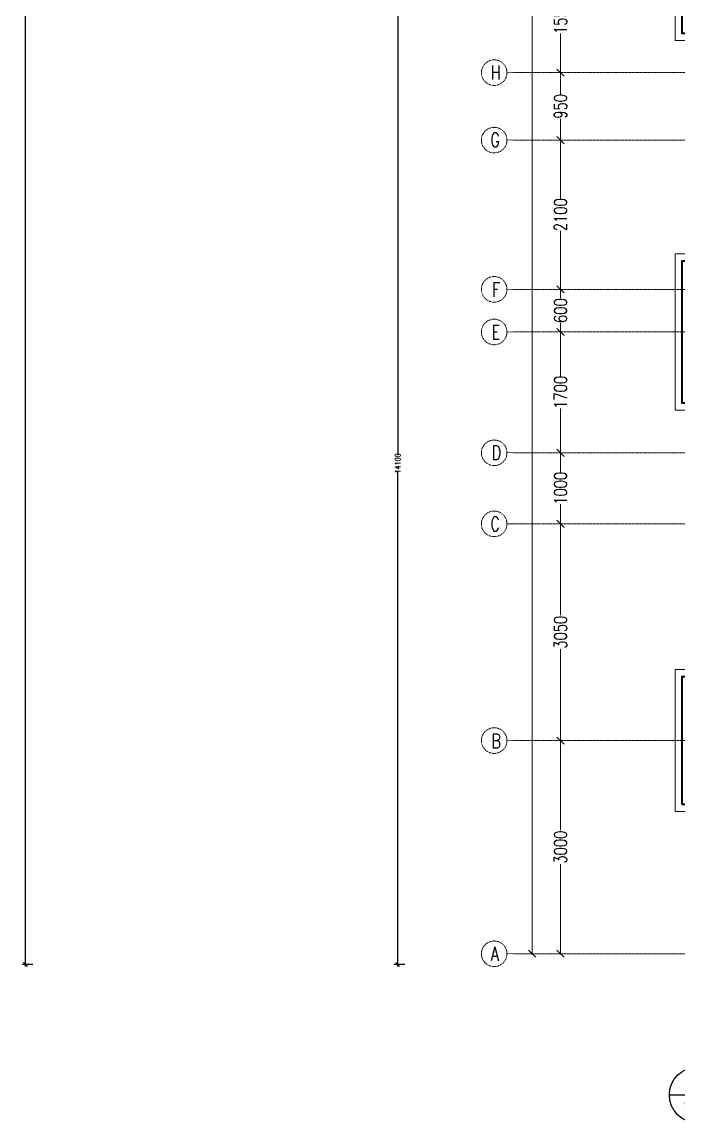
# Model space of a CAD drawing. Header units: millimetres. Extents: x -226110 to 125224, y -84 to 62581.
# Drawn here: x -61298 to -52054, y 2370 to 17864 of the extents above; entities that cross this region are included whole.
import ezdxf
from ezdxf.enums import TextEntityAlignment as Align

# ---------------------------------------------------------------- set-up
doc = ezdxf.new("R2010")
doc.units = ezdxf.units.MM
for name, pattern in [('CENTER', [2, 1.25, -0.25, 0.25, -0.25]), ('CENTER2', [28.575, 19.05, -3.175, 3.175, -3.175]), ('DASHED2', [9.525, 6.35, -3.175]), ('DOT2', [0.125, 0, -0.125]), ('HIDDEN', [0.375, 0.25, -0.125])]:
    doc.linetypes.add(name, pattern=pattern)
for name, color, linetype, lineweight in [('Geo-Dim  Sec & Plan', 250, 'Continuous', 25), ('Geo-DIM-GRID', 144, 'CENTER2', 13), ('Geo-Footing', 22, 'Continuous', 40), ('Geo-Footing inner L', 48, 'Continuous', 20), ('Geo-Footing Name', 7, 'Continuous', 30), ('Geo-Footing Pcc L', 251, 'HIDDEN', 13), ('Geo-GRID', 250, 'CENTER2', 13), ('Geo-Grid L', 250, 'CENTER', 13), ('Geo-Sec Sml', 7, 'Continuous', 25), ('Geo-TEXT', 7, 'Continuous', 30)]:
    doc.layers.add(name, color=color, linetype=linetype, lineweight=lineweight)
doc.layers.add('GEO-TITTLE HEAD', color=206, linetype='Continuous')
doc.styles.add('Geo T Arial', font='arial.ttf', dxfattribs={"width": 0.75})
doc.styles.add('Geo Txt Narr', font='simplex8.shx')
doc.styles.add('ISCOPEUR', font='isocpeur.ttf')
doc.styles.add('simplex', font='simplex.shx', dxfattribs={"width": 0.75})
doc.styles.get("Standard").update_dxf_attribs({"font": 'arial.ttf'})
doc.dimstyles.new('Geo1-30 Dim 100', dxfattribs={"dimtxt": 75, "dimasz": 55, "dimexe": 50, "dimexo": 0.2, "dimgap": 0.1, "dimtad": 0, "dimdec": 0, "dimdsep": 46, "dimtxsty": 'simplex', "dimblk": 'OBLIQUE', "dimcen": 5, "dimdle": 30, "dimclrd": 252, "dimclre": 252, "dimclrt": 34, "dimadec": 0, "dimazin": 0, "dimtfac": 1, "dimtdec": 0, "dimtmove": 0, "dimatfit": 3, "dimfxl": 100, "dimfxlon": 1, "dimlwd": -1, "dimlwe": -1, "dimarcsym": 0})
doc.dimstyles.new('Geo1-50 Dim 100 GRID', dxfattribs={"dimtxt": 125, "dimasz": 50, "dimexe": 0.11, "dimexo": 0.2, "dimgap": 0.1, "dimtad": 0, "dimdec": 0, "dimdsep": 46, "dimtxsty": 'simplex', "dimblk": 'ARCHTICK', "dimcen": 5, "dimdle": 11, "dimclrd": 8, "dimclre": 251, "dimclrt": 142, "dimadec": 0, "dimazin": 0, "dimtfac": 1, "dimtdec": 0, "dimtmove": 0, "dimatfit": 3, "dimldrblk": 'ARCHTICK', "dimfxl": 1, "dimlwd": 15, "dimlwe": 9, "dimarcsym": 0})

# ---------------------------------------------------------------- blocks, each defined once
blk = doc.blocks.new('*U681')
at = {"layer": 'Geo-Footing'}
blk.add_lwpolyline([(-1700, -900), (-1700, 900), (1150, 900), (1150, -900)], close=True, dxfattribs=at)
at = {"layer": 'Geo-Footing inner L', "linetype": 'DOT2', "ltscale": 2}
blk.add_lwpolyline([(-400, -150), (400, -150), (400, 150), (-400, 150)], close=True, dxfattribs=at)
at = {"layer": 'Geo-Footing Pcc L', "linetype": 'DASHED2', "lineweight": 20, "ltscale": 0.3}
blk.add_lwpolyline([(-1800, -1000), (-1800, 1000), (1250, 1000), (1250, -1000)], close=True, dxfattribs=at)
at = {"layer": 'Geo-Footing Name', "style": 'simplex', "width": 0.75}
blk.add_attdef('F6', (1045, -1485), '', height=270, dxfattribs=at)
blk = doc.blocks.new('_Oblique')
at = {"color": 0, "linetype": 'ByBlock', "lineweight": -2}
blk.add_line((-0.5, -0.5), (0.5, 0.5), dxfattribs=at)
blk = doc.blocks.new('*D463')
at = {"layer": 'Geo-DIM-GRID', "color": 8, "linetype": 'Continuous', "lineweight": 15, "transparency": 16777216}
for p, q in [((-11533, 8311), (-11533, 7750)), ((-11533, 6739), (-11533, 7300))]:
    blk.add_line(p, q, dxfattribs=at)
at = {"layer": 'Geo-DIM-GRID', "color": 251, "lineweight": 9, "transparency": 16777216}
for p, q in [((-11533, 8300), (-11533, 8300)), ((-11533, 6750), (-11533, 6750))]:
    blk.add_line(p, q, dxfattribs=at)
at = {"layer": 'Geo-DIM-GRID', "color": 8, "lineweight": 15, "transparency": 16777216, "xscale": 100, "yscale": 100, "zscale": 100}
for p, rotation in [((-11533, 8300), 90), ((-11533, 6750), 270)]:
    blk.add_blockref('_Oblique', p, dxfattribs=dict(at, rotation=rotation))
at = {"layer": 'Geo-DIM-GRID', "color": 142, "transparency": 16777216, "insert": (-11533, 7525), "char_height": 180, "attachment_point": 5, "rotation": 90, "style": 'simplex'}
blk.add_mtext('1550', dxfattribs=at)
blk = doc.blocks.new('_ArchTick')
at = {"color": 0, "linetype": 'ByBlock', "const_width": 0.15}
blk.add_lwpolyline([(-0.5, -0.5), (0.5, 0.5)], dxfattribs=at)
blk = doc.blocks.new('*D464')
at = {"layer": 'Geo-DIM-GRID', "color": 8, "linetype": 'Continuous', "lineweight": 15, "transparency": 16777216}
for p, q in [((-11533, 6761), (-11533, 6449)), ((-11533, 5789), (-11533, 6101))]:
    blk.add_line(p, q, dxfattribs=at)
at = {"layer": 'Geo-DIM-GRID', "color": 251, "lineweight": 9, "transparency": 16777216}
for p, q in [((-11533, 6750), (-11533, 6750)), ((-11533, 5800), (-11533, 5800))]:
    blk.add_line(p, q, dxfattribs=at)
at = {"layer": 'Geo-DIM-GRID', "color": 8, "lineweight": 15, "transparency": 16777216, "xscale": 100, "yscale": 100, "zscale": 100}
for p, rotation in [((-11533, 6750), 90), ((-11533, 5800), 270)]:
    blk.add_blockref('_Oblique', p, dxfattribs=dict(at, rotation=rotation))
at = {"layer": 'Geo-DIM-GRID', "color": 142, "transparency": 16777216, "insert": (-11533, 6275), "char_height": 180, "attachment_point": 5, "rotation": 90, "style": 'simplex'}
blk.add_mtext('950', dxfattribs=at)
blk = doc.blocks.new('*D465')
at = {"layer": 'Geo-DIM-GRID', "color": 8, "linetype": 'Continuous', "lineweight": 15, "transparency": 16777216}
for p, q in [((-11533, 5811), (-11533, 4975)), ((-11533, 3689), (-11533, 4525))]:
    blk.add_line(p, q, dxfattribs=at)
at = {"layer": 'Geo-DIM-GRID', "color": 251, "lineweight": 9, "transparency": 16777216}
for p, q in [((-11533, 5800), (-11533, 5800)), ((-11533, 3700), (-11533, 3700))]:
    blk.add_line(p, q, dxfattribs=at)
at = {"layer": 'Geo-DIM-GRID', "color": 8, "lineweight": 15, "transparency": 16777216, "xscale": 100, "yscale": 100, "zscale": 100}
for p, rotation in [((-11533, 5800), 90), ((-11533, 3700), 270)]:
    blk.add_blockref('_Oblique', p, dxfattribs=dict(at, rotation=rotation))
at = {"layer": 'Geo-DIM-GRID', "color": 142, "transparency": 16777216, "insert": (-11533, 4750), "char_height": 180, "attachment_point": 5, "rotation": 90, "style": 'simplex'}
blk.add_mtext('2100', dxfattribs=at)
blk = doc.blocks.new('*D466')
at = {"layer": 'Geo-DIM-GRID', "color": 8, "linetype": 'Continuous', "lineweight": 15, "transparency": 16777216}
for p, q in [((-11533, 3711), (-11533, 3574)), ((-11533, 3089), (-11533, 3226))]:
    blk.add_line(p, q, dxfattribs=at)
at = {"layer": 'Geo-DIM-GRID', "color": 251, "lineweight": 9, "transparency": 16777216}
for p, q in [((-11533, 3700), (-11533, 3700)), ((-11533, 3100), (-11533, 3100))]:
    blk.add_line(p, q, dxfattribs=at)
at = {"layer": 'Geo-DIM-GRID', "color": 8, "lineweight": 15, "transparency": 16777216, "xscale": 100, "yscale": 100, "zscale": 100}
for p, rotation in [((-11533, 3700), 90), ((-11533, 3100), 270)]:
    blk.add_blockref('_Oblique', p, dxfattribs=dict(at, rotation=rotation))
at = {"layer": 'Geo-DIM-GRID', "color": 142, "transparency": 16777216, "insert": (-11533, 3400), "char_height": 180, "attachment_point": 5, "rotation": 90, "style": 'simplex'}
blk.add_mtext('600', dxfattribs=at)
blk = doc.blocks.new('*D467')
at = {"layer": 'Geo-DIM-GRID', "color": 8, "linetype": 'Continuous', "lineweight": 15, "transparency": 16777216}
for p, q in [((-11533, 3111), (-11533, 2475)), ((-11533, 1389), (-11533, 2025))]:
    blk.add_line(p, q, dxfattribs=at)
at = {"layer": 'Geo-DIM-GRID', "color": 251, "lineweight": 9, "transparency": 16777216}
for p, q in [((-11533, 3100), (-11533, 3100)), ((-11533, 1400), (-11533, 1400))]:
    blk.add_line(p, q, dxfattribs=at)
at = {"layer": 'Geo-DIM-GRID', "color": 8, "lineweight": 15, "transparency": 16777216, "xscale": 100, "yscale": 100, "zscale": 100}
for p, rotation in [((-11533, 3100), 90), ((-11533, 1400), 270)]:
    blk.add_blockref('_Oblique', p, dxfattribs=dict(at, rotation=rotation))
at = {"layer": 'Geo-DIM-GRID', "color": 142, "transparency": 16777216, "insert": (-11533, 2250), "char_height": 180, "attachment_point": 5, "rotation": 90, "style": 'simplex'}
blk.add_mtext('1700', dxfattribs=at)
blk = doc.blocks.new('*D468')
at = {"layer": 'Geo-DIM-GRID', "color": 8, "linetype": 'Continuous', "lineweight": 15, "transparency": 16777216}
for p, q in [((-11533, 1411), (-11533, 1125)), ((-11533, 389), (-11533, 675))]:
    blk.add_line(p, q, dxfattribs=at)
at = {"layer": 'Geo-DIM-GRID', "color": 251, "lineweight": 9, "transparency": 16777216}
for p, q in [((-11533, 1400), (-11533, 1400)), ((-11533, 400), (-11533, 400))]:
    blk.add_line(p, q, dxfattribs=at)
at = {"layer": 'Geo-DIM-GRID', "color": 8, "lineweight": 15, "transparency": 16777216, "xscale": 100, "yscale": 100, "zscale": 100}
for p, rotation in [((-11533, 1400), 90), ((-11533, 400), 270)]:
    blk.add_blockref('_Oblique', p, dxfattribs=dict(at, rotation=rotation))
at = {"layer": 'Geo-DIM-GRID', "color": 142, "transparency": 16777216, "insert": (-11533, 900), "char_height": 180, "attachment_point": 5, "rotation": 90, "style": 'simplex'}
blk.add_mtext('1000', dxfattribs=at)
blk = doc.blocks.new('*D469')
at = {"layer": 'Geo-DIM-GRID', "color": 8, "linetype": 'Continuous', "lineweight": 15, "transparency": 16777216}
for p, q in [((-11533, 411), (-11533, -887)), ((-11533, -2661), (-11533, -1363))]:
    blk.add_line(p, q, dxfattribs=at)
at = {"layer": 'Geo-DIM-GRID', "color": 251, "lineweight": 9, "transparency": 16777216}
for p, q in [((-11533, 400), (-11533, 400)), ((-11533, -2650), (-11533, -2650))]:
    blk.add_line(p, q, dxfattribs=at)
at = {"layer": 'Geo-DIM-GRID', "color": 8, "lineweight": 15, "transparency": 16777216, "xscale": 100, "yscale": 100, "zscale": 100}
for p, rotation in [((-11533, 400), 90), ((-11533, -2650), 270)]:
    blk.add_blockref('_Oblique', p, dxfattribs=dict(at, rotation=rotation))
at = {"layer": 'Geo-DIM-GRID', "color": 142, "transparency": 16777216, "insert": (-11533, -1125), "char_height": 180, "attachment_point": 5, "rotation": 90, "style": 'simplex'}
blk.add_mtext('3050', dxfattribs=at)
blk = doc.blocks.new('*D470')
at = {"layer": 'Geo-DIM-GRID', "color": 8, "linetype": 'Continuous', "lineweight": 15, "transparency": 16777216}
for p, q in [((-11533, -2639), (-11533, -3912)), ((-11533, -5661), (-11533, -4388))]:
    blk.add_line(p, q, dxfattribs=at)
at = {"layer": 'Geo-DIM-GRID', "color": 251, "lineweight": 9, "transparency": 16777216}
for p, q in [((-11533, -2650), (-11533, -2650)), ((-11533, -5650), (-11533, -5650))]:
    blk.add_line(p, q, dxfattribs=at)
at = {"layer": 'Geo-DIM-GRID', "color": 8, "lineweight": 15, "transparency": 16777216, "xscale": 100, "yscale": 100, "zscale": 100}
for p, rotation in [((-11533, -2650), 90), ((-11533, -5650), 270)]:
    blk.add_blockref('_Oblique', p, dxfattribs=dict(at, rotation=rotation))
at = {"layer": 'Geo-DIM-GRID', "color": 142, "transparency": 16777216, "insert": (-11533, -4150), "char_height": 180, "attachment_point": 5, "rotation": 90, "style": 'simplex'}
blk.add_mtext('3000', dxfattribs=at)
blk = doc.blocks.new('*D472')
at = {"layer": 'Geo-DIM-GRID', "color": 8, "linetype": 'Continuous', "lineweight": 15, "transparency": 16777216}
for p, q in [((-11931, 49351), (-11931, 23617)), ((-11931, -5661), (-11931, 23012))]:
    blk.add_line(p, q, dxfattribs=at)
at = {"layer": 'Geo-DIM-GRID', "color": 251, "lineweight": 9, "transparency": 16777216}
for p, q in [((-11931, 49340), (-11931, 49340)), ((-11931, -5650), (-11931, -5650))]:
    blk.add_line(p, q, dxfattribs=at)
at = {"layer": 'Geo-DIM-GRID', "color": 8, "lineweight": 15, "transparency": 16777216, "xscale": 100, "yscale": 100, "zscale": 100}
for p, rotation in [((-11931, 49340), 90), ((-11931, -5650), 270)]:
    blk.add_blockref('_Oblique', p, dxfattribs=dict(at, rotation=rotation))
at = {"layer": 'Geo-DIM-GRID', "color": 142, "transparency": 16777216, "insert": (-11931, 23315), "char_height": 180, "attachment_point": 5, "rotation": 90, "style": 'simplex'}
blk.add_mtext('54990', dxfattribs=at)
blk = doc.blocks.new('GEO TITLE HEAD NAME')
at = {"layer": 'GEO-TITTLE HEAD'}
blk.add_line((-11.2, -0.15), (-0.11, -0.09), dxfattribs=at)
blk.add_circle((-6.27, -0.15), 4.93, dxfattribs=at)
at = {"layer": 'Geo-Sec Sml', "lineweight": 18, "ltscale": 0.1, "style": 'Geo T Arial'}
blk.add_attdef('WALL_SECTION', text='', height=3, dxfattribs=at).set_placement((-6.38, 3.46), align=Align.MIDDLE)
at = {"layer": 'Geo-Sec Sml', "color": 84, "style": 'Geo Txt Narr'}
blk.add_attdef('DRAWING-REF', text='', height=2.5, dxfattribs=at).set_placement((-6.38, -2.37), align=Align.MIDDLE)
at = {"layer": 'Geo-TEXT', "style": 'Geo T Arial'}
blk.add_attdef('%%ULAYOUT', (-0.1, 1.21), '', height=4, dxfattribs=at)
at = {"layer": 'Geo-TEXT'}
blk.add_attdef('SCALE', (-0.24, -3.03), '', height=2, dxfattribs=at)
blk = doc.blocks.new('*U687')
at = {"layer": 'Geo-Footing'}
blk.add_lwpolyline([(1250, 1000), (1250, -1000), (-1700, -1000), (-1700, 1000)], close=True, dxfattribs=at)
at = {"layer": 'Geo-Footing inner L', "linetype": 'DOT2', "ltscale": 2}
blk.add_lwpolyline([(-400, 150), (400, 150), (400, -150), (-400, -150)], close=True, dxfattribs=at)
at = {"layer": 'Geo-Footing Pcc L', "linetype": 'DASHED2', "lineweight": 20, "ltscale": 0.3}
blk.add_lwpolyline([(1350, 1100), (1350, -1100), (-1800, -1100), (-1800, 1100)], close=True, dxfattribs=at)
at = {"layer": 'Geo-Footing Name', "style": 'simplex', "width": 0.75}
blk.add_attdef('F7', (1165, -1535), '', height=270, dxfattribs=at)
blk = doc.blocks.new('*D1376')
at = {"layer": 'Geo-Dim  Sec & Plan', "color": 252, "transparency": 16777216}
for p, q in [((-55912, 18702), (-56062, 18702)), ((-55912, 4602), (-56062, 4602))]:
    blk.add_line(p, q, dxfattribs=at)
at = {"layer": 'Geo-Dim  Sec & Plan', "color": 252, "linetype": 'Continuous', "transparency": 16777216}
for p, q in [((-56012, 18732), (-56012, 11767)), ((-56012, 4572), (-56012, 11536))]:
    blk.add_line(p, q, dxfattribs=at)
at = {"layer": 'Geo-Dim  Sec & Plan', "color": 252, "transparency": 16777216, "xscale": 55, "yscale": 55, "zscale": 55}
for p, rotation in [((-56012, 18702), 90), ((-56012, 4602), 270)]:
    blk.add_blockref('_Oblique', p, dxfattribs=dict(at, rotation=rotation))
at = {"layer": 'Geo-Dim  Sec & Plan', "color": 34, "transparency": 16777216, "insert": (-56012, 11652), "char_height": 75, "attachment_point": 5, "rotation": 90, "style": 'simplex'}
blk.add_mtext('14100', dxfattribs=at)
blk = doc.blocks.new('*D1383')
at = {"layer": 'Geo-Dim  Sec & Plan', "color": 252, "linetype": 'Continuous', "transparency": 16777216}
for p, q in [((14085, 38823), (16316, 38823)), ((18745, 38823), (16514, 38823)), ((-61248, 35132), (-61248, 19978)), ((-61248, 4572), (-61248, 19726))]:
    blk.add_line(p, q, dxfattribs=at)
at = {"layer": 'Geo-Dim  Sec & Plan', "color": 252, "transparency": 16777216}
for p, q in [((14115, 38869), (14115, 38773)), ((18715, 38869), (18715, 38773)), ((-61148, 35102), (-61298, 35102)), ((-61148, 4602), (-61298, 4602))]:
    blk.add_line(p, q, dxfattribs=at)
at = {"layer": 'Geo-Dim  Sec & Plan', "color": 252, "transparency": 16777216, "xscale": 55, "yscale": 55, "zscale": 55}
for p, rotation in [((14115, 38823), 180), ((-61248, 35102), 90), ((-61248, 4602), 270)]:
    blk.add_blockref('_Oblique', p, dxfattribs=dict(at, rotation=rotation))
blk.add_blockref('_Oblique', (18715, 38823), dxfattribs=at)
at = {"layer": 'Geo-Dim  Sec & Plan', "color": 34, "transparency": 16777216, "insert": (16415, 38823), "char_height": 75, "attachment_point": 5, "style": 'simplex'}
blk.add_mtext('4600', dxfattribs=at)
at = {"layer": 'Geo-Dim  Sec & Plan', "color": 34, "transparency": 16777216, "insert": (-61248, 19852), "char_height": 75, "attachment_point": 5, "rotation": 90, "style": 'simplex'}
blk.add_mtext('30500', dxfattribs=at)
blk = doc.blocks.new('GRID')
at = {"layer": 'Geo-Grid L', "ltscale": 3}
for p, q in [((-12192.8, 6750), (13410.8, 6750)), ((-12192.8, 5800), (13410.8, 5800)), ((-12192.8, 3700), (13410.8, 3700)), ((-12192.8, 3100), (13410.8, 3100)), ((-12192.8, 1400), (13410.8, 1400)), ((-12192.8, 400), (13410.8, 400)), ((-12192.8, -2650), (13410.8, -2650)), ((-12192.8, -5650), (13410.8, -5650))]:
    blk.add_line(p, q, dxfattribs=at)
at = {"layer": 'Geo-Grid L', "color": 1, "const_width": 10}
for points in [[(-12285.7, 6750), (-12192.8, 6750)], [(-12285.7, 5800), (-12192.8, 5800)], [(-12285.7, 3700), (-12192.8, 3700)], [(-12285.7, 3100), (-12192.8, 3100)], [(-12285.7, 1400), (-12192.8, 1400)], [(-12285.7, 400), (-12192.8, 400)], [(-12285.7, -2650), (-12192.8, -2650)], [(-12285.7, -5650), (-12192.8, -5650)]]:
    blk.add_lwpolyline(points, dxfattribs=at)
at = {"layer": 'Geo-Grid L', "color": 2}
for centre in [(-12465.7, 6750), (-12465.7, 5800), (-12465.7, 3700), (-12465.7, 3100), (-12465.7, 1400), (-12465.7, 400), (-12465.7, -2650), (-12465.7, -5650)]:
    blk.add_circle(centre, 180, dxfattribs=at).dxf.unprotected_set("ltscale", 0)
at = {"layer": 'Geo-Grid L', "color": 7, "style": 'simplex', "width": 0.75}
for s, p in [('H', (-12516.9, 6652.3)), ('G', (-12519.6, 5704.7)), ('F', (-12497.2, 3596.3)), ('E', (-12502.7, 2997.2)), ('D', (-12503.2, 1302.2)), ('C', (-12518, 299.2)), ('B', (-12506.3, -2755.7)), ('A', (-12514.9, -5750.9))]:
    blk.add_text(s, height=200, dxfattribs=at).set_placement(p)
at = {"layer": 'Geo-DIM-GRID'}
dim = blk.add_linear_dim(base=(-11931.1, -5650), p1=(-11931.1, 49339.8), p2=(-11931.1, -5650), angle=90, dimstyle='Geo1-50 Dim 100 GRID', override={"dimtxt": 180, "dimasz": 100, "dimblk1": 'Oblique', "dimblk2": 'Oblique', "dimsah": 1}, dxfattribs=at)
dim.commit()
dim.dimension.update_dxf_attribs({"geometry": '*D472', "text_midpoint": (-11931.1, 23314.7), "dimtype": 128})
for base, p1, p2, picture, middle in [((-11533.5, 6750), (-11533.5, 8300), (-11533.5, 6750), '*D463', (-11533.5, 7525)), ((-11533.5, 5800), (-11533.5, 6750), (-11533.5, 5800), '*D464', (-11533.5, 6275)), ((-11533.5, 3700), (-11533.5, 5800), (-11533.5, 3700), '*D465', (-11533.5, 4750)), ((-11533.5, 3100), (-11533.5, 3700), (-11533.5, 3100), '*D466', (-11533.5, 3400)), ((-11533.5, 1400), (-11533.5, 3100), (-11533.5, 1400), '*D467', (-11533.5, 2250)), ((-11533.5, 400), (-11533.5, 1400), (-11533.5, 400), '*D468', (-11533.5, 900)), ((-11533.5, -2650), (-11533.5, 400), (-11533.5, -2650), '*D469', (-11533.5, -1125)), ((-11533.5, -5650), (-11533.5, -2650), (-11533.5, -5650), '*D470', (-11533.5, -4150))]:
    dim = blk.add_linear_dim(base=base, p1=p1, p2=p2, angle=90, dimstyle='Geo1-50 Dim 100 GRID', override={"dimtxt": 180, "dimasz": 100, "dimblk1": 'Oblique', "dimblk2": 'Oblique', "dimsah": 1}, dxfattribs=at)
    dim.commit()
    dim.dimension.update_dxf_attribs({"geometry": picture, "text_midpoint": middle})

msp = doc.modelspace()

# ---------------------------------------------------------------- block references
ref = msp.add_blockref('*U687', (-50308.8, 18701.7))
ref.add_attrib('F7', 'F7', (-48846.6, 17624.3), dxfattribs={"layer": 'Geo-Footing Name', "height": 270, "style": 'simplex', "width": 0.75})
ref = msp.add_blockref('*U687', (-50308.8, 13501.7))
ref.add_attrib('F7', 'F7', (-48871.2, 12412.7), dxfattribs={"layer": 'Geo-Footing Name', "height": 270, "style": 'simplex', "width": 0.75})
ref = msp.add_blockref('*U681', (-50308.8, 7751.7))
ref.add_attrib('F6', 'F6', (-48973.1, 6768.4), dxfattribs={"layer": 'Geo-Footing Name', "height": 270, "style": 'simplex', "width": 0.75})
at = {"layer": 'Geo-GRID'}
msp.add_blockref('GRID', (-42188.8, 10401.7), dxfattribs=at)
at = {"layer": 'GEO-TITTLE HEAD'}
ref = msp.add_blockref('GEO TITLE HEAD NAME', (-51294, 2776.5), dxfattribs=dict(at, xscale=80, yscale=80, zscale=80))
ref.add_attrib('%%ULAYOUT', '%%ULAYOUT OF FOOTING AND BASEMENT2 FLOOR', (-51301.6, 2873.4), dxfattribs={"color": 7, "ltscale": 0.5, "height": 260, "style": 'ISCOPEUR'})
ref.add_attrib('SCALE', 'SCALE 1:80', (-51313, 2534.4), dxfattribs={"color": 7, "ltscale": 0.5, "height": 144, "style": 'simplex', "width": 0.75})
ref.add_attrib('DRAWING-REF', 'SD02', dxfattribs={"color": 1, "ltscale": 0.5, "height": 144, "style": 'simplex', "width": 0.75}).set_placement((-51794.2, 2602), align=Align.MIDDLE)
ref.add_attrib('WALL_SECTION', '01', (-51892.7, 2865.2), dxfattribs={"color": 1, "lineweight": 18, "ltscale": 0.1, "height": 160, "style": 'simplex', "width": 0.75})

# ---------------------------------------------------------------- dimensions: what is measured, and where the dimension line sits
at = {"layer": 'Geo-Dim  Sec & Plan'}
for base, p2, picture, middle in [((-61247.8, 35101.7), (-51908.8, 35101.7), '*D1383', (-61247.8, 19851.7)), ((-56011.8, 18701.7), (-51908.8, 18701.7), '*D1376', (-56011.8, 11651.7))]:
    dim = msp.add_linear_dim(base=base, p1=(-51908.8, 4601.7), p2=p2, angle=90, dimstyle='Geo1-30 Dim 100', dxfattribs=at)
    dim.commit()
    dim.dimension.update_dxf_attribs({"geometry": picture, "text_midpoint": middle})

doc.saveas('drawing.dxf')
